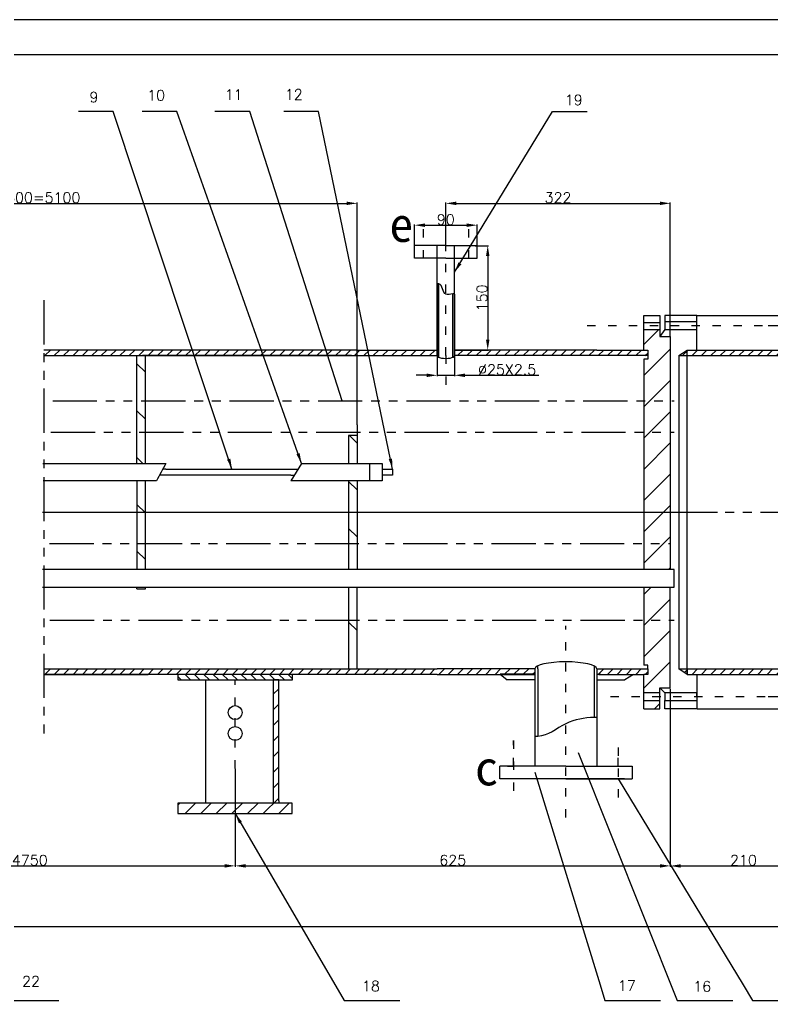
# Model space of a CAD drawing. Header units: millimetres. Extents: x 109 to 4315, y -1665 to 1305.
# Drawn here: x 1783 to 2864, y -104 to 1305 of the extents above; entities that cross this region are included whole.
import ezdxf

# ---------------------------------------------------------------- set-up
doc = ezdxf.new("R2010")
doc.units = ezdxf.units.MM
doc.linetypes.add('ACAD_ISO03W100', pattern=[30, 12, -18])
doc.linetypes.add('PHANTOMX2', pattern=[127, 63.5, -12.7, 12.7, -12.7, 12.7, -12.7])
doc.styles.get("Standard").update_dxf_attribs({"font": 'txt', "bigfont": 'gbcbig.shx'})
doc.dimstyles.new('ISO-25', dxfattribs={"dimtxt": 15, "dimasz": 15, "dimexe": 1.25, "dimexo": 0.625, "dimtad": 1, "dimtoh": 1, "dimtxsty": 'Standard', "dimcen": 10, "dimadec": 0, "dimazin": 0, "dimtfac": 1, "dimtmove": 0, "dimatfit": 3, "dimfxl": 0, "dimarcsym": 0})

# ---------------------------------------------------------------- blocks, each defined once
blk = doc.blocks.new('*D3')
at = {"color": 0, "lineweight": -2, "transparency": 16777216}
for p, q in [((1327.2, 1041.5), (1327.2, 1042.2)), ((1342.2, 1040.9), (2252.2, 1040.9)), ((2267.2, 722.7), (2267.2, 1042.2))]:
    blk.add_line(p, q, dxfattribs=at)
at = {"color": 0, "lineweight": 30, "transparency": 16777216}
for points in [[(1342.2, 1043.4), (1342.2, 1038.4), (1327.2, 1040.9)], [(2252.2, 1043.4), (2252.2, 1038.4), (2267.2, 1040.9)]]:
    blk.add_solid(points, dxfattribs=at)
at = {"layer": 'Defpoints', "color": 0, "lineweight": 30, "transparency": 16777216}
for p in [(1327.2, 1040.9), (2267.2, 1040.9), (2267.2, 722.1)]:
    blk.add_point(p, dxfattribs=at)
at = {"color": 0, "lineweight": 25, "transparency": 16777216, "insert": (1797.2, 1049), "char_height": 15, "attachment_point": 5}
blk.add_mtext('17X300=5100', dxfattribs=at)
blk = doc.blocks.new('*D4')
at = {"color": 0, "lineweight": -2, "transparency": 16777216}
for p, q in [((2436.8, 980.1), (2456.1, 980.1)), ((2454.9, 965.1), (2454.9, 845.1)), ((2407.8, 830.1), (2456.1, 830.1))]:
    blk.add_line(p, q, dxfattribs=at)
at = {"color": 0, "lineweight": 25, "transparency": 16777216}
for points in [[(2452.4, 965.1), (2457.4, 965.1), (2454.9, 980.1)], [(2452.4, 845.1), (2457.4, 845.1), (2454.9, 830.1)]]:
    blk.add_solid(points, dxfattribs=at)
at = {"layer": 'Defpoints', "color": 0, "lineweight": 25, "transparency": 16777216}
for p in [(2436.2, 980.1), (2407.2, 830.1), (2454.9, 830.1)]:
    blk.add_point(p, dxfattribs=at)
at = {"color": 0, "lineweight": 25, "transparency": 16777216, "insert": (2446.7, 905.1), "char_height": 15, "attachment_point": 5, "rotation": 90}
blk.add_mtext('150', dxfattribs=at)
blk = doc.blocks.new('*D7')
at = {"color": 0, "lineweight": -2, "transparency": 16777216}
for p, q in [((2857.9, 865.3), (3177.3, 865.3)), ((3176, 850.3), (3176, 347.1)), ((2857.9, 332.1), (3177.3, 332.1))]:
    blk.add_line(p, q, dxfattribs=at)
at = {"color": 0, "lineweight": 25, "transparency": 16777216}
for points in [[(3173.5, 850.3), (3178.5, 850.3), (3176, 865.3)], [(3173.5, 347.1), (3178.5, 347.1), (3176, 332.1)]]:
    blk.add_solid(points, dxfattribs=at)
at = {"layer": 'Defpoints', "color": 0, "lineweight": 25, "transparency": 16777216}
for p in [(2857.2, 865.3), (2857.2, 332.1), (3176, 332.1)]:
    blk.add_point(p, dxfattribs=at)
at = {"color": 0, "lineweight": 25, "transparency": 16777216, "insert": (3167.9, 598.7), "char_height": 15, "attachment_point": 5, "rotation": 90}
blk.add_mtext('%%C530', dxfattribs=at)
blk = doc.blocks.new('*D8')
at = {"color": 0, "lineweight": -2, "transparency": 16777216}
for p, q in [((2755.8, 879.6), (3212.6, 879.6)), ((3211.3, 864.6), (3211.3, 329.6)), ((2755.8, 314.6), (3212.6, 314.6))]:
    blk.add_line(p, q, dxfattribs=at)
at = {"color": 0, "lineweight": 25, "transparency": 16777216}
for points in [[(3208.8, 864.6), (3213.8, 864.6), (3211.3, 879.6)], [(3208.8, 329.6), (3213.8, 329.6), (3211.3, 314.6)]]:
    blk.add_solid(points, dxfattribs=at)
at = {"layer": 'Defpoints', "color": 0, "lineweight": 25, "transparency": 16777216}
for p in [(2755.2, 879.6), (2755.2, 314.6), (3211.3, 314.6)]:
    blk.add_point(p, dxfattribs=at)
at = {"color": 0, "lineweight": 25, "transparency": 16777216, "insert": (3203.2, 597.1), "char_height": 15, "attachment_point": 5, "rotation": 90}
blk.add_mtext('%%C565', dxfattribs=at)
blk = doc.blocks.new('*D23')
at = {"color": 0, "lineweight": -2, "transparency": 16777216}
for p, q in [((2382.2, 924.4), (2382.2, 792.5)), ((2407.2, 910.2), (2407.2, 792.5)), ((2367.2, 793.8), (2352.2, 793.8)), ((2382.2, 793.8), (2407.2, 793.8)), ((2422.2, 793.8), (2528.4, 793.8))]:
    blk.add_line(p, q, dxfattribs=at)
at = {"color": 0, "lineweight": 25, "transparency": 16777216}
for points in [[(2367.2, 796.3), (2367.2, 791.3), (2382.2, 793.8)], [(2422.2, 796.3), (2422.2, 791.3), (2407.2, 793.8)]]:
    blk.add_solid(points, dxfattribs=at)
at = {"layer": 'Defpoints', "color": 0, "lineweight": 25, "transparency": 16777216}
for p in [(2382.2, 925), (2407.2, 910.8), (2407.2, 793.8)]:
    blk.add_point(p, dxfattribs=at)
at = {"color": 0, "lineweight": 25, "transparency": 16777216, "insert": (2482.8, 801.9), "char_height": 15, "attachment_point": 5}
blk.add_mtext('%%C25X2.5', dxfattribs=at)
blk = doc.blocks.new('*D25')
at = {"color": 0, "lineweight": -2, "transparency": 16777216}
for p, q in [((2394.7, 980.7), (2394.7, 1042.2)), ((2409.7, 1040.9), (2702.2, 1040.9)), ((2717.2, 850.2), (2717.2, 1042.2))]:
    blk.add_line(p, q, dxfattribs=at)
at = {"color": 0, "lineweight": 25, "transparency": 16777216}
for points in [[(2409.7, 1043.4), (2409.7, 1038.4), (2394.7, 1040.9)], [(2702.2, 1043.4), (2702.2, 1038.4), (2717.2, 1040.9)]]:
    blk.add_solid(points, dxfattribs=at)
at = {"layer": 'Defpoints', "color": 0, "lineweight": 25, "transparency": 16777216}
for p in [(2717.2, 1040.9), (2394.7, 980.1), (2717.2, 849.6)]:
    blk.add_point(p, dxfattribs=at)
at = {"color": 0, "lineweight": 25, "transparency": 16777216, "insert": (2555.9, 1049), "char_height": 15, "attachment_point": 5}
blk.add_mtext('322', dxfattribs=at)
blk = doc.blocks.new('*D36')
at = {"color": 0, "lineweight": -2, "transparency": 16777216}
for p, q in [((2349.7, 980.7), (2349.7, 1010.7)), ((2364.7, 1009.5), (2424.7, 1009.5)), ((2439.7, 980.7), (2439.7, 1010.7))]:
    blk.add_line(p, q, dxfattribs=at)
at = {"color": 0, "lineweight": 25, "transparency": 16777216}
for points in [[(2364.7, 1012), (2364.7, 1007), (2349.7, 1009.5)], [(2424.7, 1012), (2424.7, 1007), (2439.7, 1009.5)]]:
    blk.add_solid(points, dxfattribs=at)
at = {"layer": 'Defpoints', "color": 0, "lineweight": 25, "transparency": 16777216}
for p in [(2439.7, 1009.5), (2349.7, 980.1), (2439.7, 980.1)]:
    blk.add_point(p, dxfattribs=at)
at = {"color": 0, "lineweight": 25, "transparency": 16777216, "insert": (2394.7, 1017.6), "char_height": 15, "attachment_point": 5}
blk.add_mtext('90', dxfattribs=at)
blk = doc.blocks.new('*D47')
at = {"color": 0, "lineweight": -2, "transparency": 16777216}
for p, q in [((2927.2, 371.5), (2927.2, 87.6)), ((2717.2, 343.4), (2717.2, 87.6)), ((2732.2, 88.8), (2912.2, 88.8))]:
    blk.add_line(p, q, dxfattribs=at)
at = {"color": 0, "lineweight": 25, "transparency": 16777216}
for points in [[(2732.2, 91.3), (2732.2, 86.3), (2717.2, 88.8)], [(2912.2, 91.3), (2912.2, 86.3), (2927.2, 88.8)]]:
    blk.add_solid(points, dxfattribs=at)
at = {"layer": 'Defpoints', "color": 0, "lineweight": 25, "transparency": 16777216}
for p in [(2927.2, 372.1), (2717.2, 344), (2927.2, 88.8)]:
    blk.add_point(p, dxfattribs=at)
at = {"color": 0, "lineweight": 25, "transparency": 16777216, "insert": (2822.2, 97), "char_height": 15, "attachment_point": 5}
blk.add_mtext('210', dxfattribs=at)
blk = doc.blocks.new('*D52')
at = {"color": 0, "lineweight": -2, "transparency": 16777216}
for p, q in [((1502.2, 229), (1502.2, 87.6)), ((2092.2, 228.4), (2092.2, 87.6)), ((1517.2, 88.9), (2077.2, 88.9))]:
    blk.add_line(p, q, dxfattribs=at)
at = {"color": 0, "lineweight": 25, "transparency": 16777216}
for points in [[(1517.2, 91.4), (1517.2, 86.4), (1502.2, 88.9)], [(2077.2, 91.4), (2077.2, 86.4), (2092.2, 88.9)]]:
    blk.add_solid(points, dxfattribs=at)
at = {"layer": 'Defpoints', "color": 0, "lineweight": 25, "transparency": 16777216}
for p in [(1502.2, 229.6), (2092.2, 229), (2092.2, 88.9)]:
    blk.add_point(p, dxfattribs=at)
at = {"color": 0, "lineweight": 25, "transparency": 16777216, "insert": (1797.2, 97), "char_height": 15, "attachment_point": 5}
blk.add_mtext('4750', dxfattribs=at)
blk = doc.blocks.new('*D53')
at = {"color": 0, "lineweight": -2, "transparency": 16777216}
for p, q in [((2717.2, 342.7), (2717.2, 87.6)), ((2092.2, 227.8), (2092.2, 87.6)), ((2107.2, 88.9), (2702.2, 88.9))]:
    blk.add_line(p, q, dxfattribs=at)
at = {"color": 0, "lineweight": 25, "transparency": 16777216}
for points in [[(2107.2, 91.4), (2107.2, 86.4), (2092.2, 88.9)], [(2702.2, 91.4), (2702.2, 86.4), (2717.2, 88.9)]]:
    blk.add_solid(points, dxfattribs=at)
at = {"layer": 'Defpoints', "color": 0, "lineweight": 25, "transparency": 16777216}
for p in [(2717.2, 343.4), (2092.2, 228.4), (2717.2, 88.9)]:
    blk.add_point(p, dxfattribs=at)
at = {"color": 0, "lineweight": 25, "transparency": 16777216, "insert": (2404.7, 97), "char_height": 15, "attachment_point": 5}
blk.add_mtext('625', dxfattribs=at)
blk = doc.blocks.new('*D54')
at = {"color": 0, "lineweight": -2, "transparency": 16777216}
for p, q in [((282.2, 596.5), (282.2, 0.3)), ((3072.2, 596.5), (3072.2, 0.3)), ((297.2, 1.6), (3057.2, 1.6))]:
    blk.add_line(p, q, dxfattribs=at)
at = {"color": 0, "lineweight": 25, "transparency": 16777216}
for points in [[(297.2, 4.1), (297.2, -0.9), (282.2, 1.6)], [(3057.2, 4.1), (3057.2, -0.9), (3072.2, 1.6)]]:
    blk.add_solid(points, dxfattribs=at)
at = {"layer": 'Defpoints', "color": 0, "lineweight": 25, "transparency": 16777216}
for p in [(282.2, 597.1), (3072.2, 597.1), (3072.2, 1.6)]:
    blk.add_point(p, dxfattribs=at)
at = {"color": 0, "lineweight": 25, "transparency": 16777216, "insert": (1677.2, 9.7), "char_height": 15, "attachment_point": 5}
blk.add_mtext('6950', dxfattribs=at)

msp = doc.modelspace()

# ---------------------------------------------------------------- hatches: boundary and pattern name
at = {"lineweight": 25}
h = msp.add_hatch(dxfattribs=at)
h.set_pattern_fill('ANSI31', color=256, scale=10, style=0)
h.paths.add_polyline_path([(915.18, 879.612), (892.18, 879.612), (892.18, 867.612), (915.18, 867.612)])
h.paths.add_polyline_path([(909.68, 830.112), (915.18, 830.112), (915.18, 856.612), (892.18, 856.612), (892.18, 849.612), (877.18, 849.612), (877.18, 826.112), (877.18, 822.112), (877.18, 790.786, 0.17740084), (915.18, 804.706), (915.18, 817.112), (909.68, 817.112), (909.68, 822.112)])
h.paths.add_polyline_path([(915.18, 804.706, -0.17740084), (877.18, 790.786), (877.18, 757.112), (915.18, 757.112)])
h.paths.add_polyline_path([(915.18, 757.112), (877.18, 757.112), (877.18, 712.112), (915.18, 712.112)])
h.paths.add_polyline_path([(915.18, 712.112), (877.18, 712.112), (877.18, 609.612), (877.18, 605.112), (887.18, 605.112), (887.18, 597.112), (915.18, 597.112), (915.18, 650.112), (900.18, 650.112), (900.18, 659.112), (915.18, 659.112), (915.18, 667.112)])
h.paths.add_polyline_path([(915.18, 597.112), (887.18, 597.112), (887.18, 589.112), (877.18, 589.112), (877.18, 584.612), (877.18, 552.112), (915.18, 552.112)])
h.paths.add_polyline_path([(915.18, 552.112), (877.18, 552.112), (877.18, 536.677, -0.26810854), (904.371, 514.612), (915.18, 514.612)])
h.paths.add_polyline_path([(877.18, 536.677), (877.18, 514.612), (904.371, 514.612, 0.26810854)], flags=17)
h.paths.add_polyline_path([(904.371, 489.612), (877.18, 489.612), (877.18, 467.547, 0.26810854)], flags=17)
h.paths.add_polyline_path([(915.18, 487.112), (915.18, 489.612), (904.371, 489.612, -0.26810854), (877.18, 467.547), (877.18, 442.112), (915.18, 442.112)])
h.paths.add_polyline_path([(915.18, 442.112), (877.18, 442.112), (877.18, 372.112), (877.18, 364.112), (877.18, 344.612), (892.18, 344.612), (892.18, 337.612), (915.18, 337.612), (915.18, 364.112), (909.68, 364.112), (909.68, 372.112), (909.68, 377.112), (915.18, 377.112)])
h.paths.add_polyline_path([(915.18, 328.362), (892.18, 328.362), (892.18, 314.612), (915.18, 314.612)])
h.paths.add_polyline_path([(2702.18, 879.612), (2679.18, 879.612), (2679.18, 869.69), (2702.18, 869.69)])
h.paths.add_polyline_path([(2717.18, 849.612), (2702.18, 849.612), (2702.18, 859.768), (2679.18, 859.768), (2679.18, 830.112), (2684.68, 830.112), (2684.68, 822.112), (2684.68, 817.112), (2679.18, 817.112), (2679.18, 757.112), (2717.18, 757.112)])
h.paths.add_polyline_path([(2717.18, 757.112), (2679.18, 757.112), (2679.18, 712.112), (2717.18, 712.112)])
h.paths.add_polyline_path([(2717.18, 712.112), (2679.18, 712.112), (2679.18, 597.112), (2717.18, 597.112)])
h.paths.add_polyline_path([(2717.18, 597.112), (2679.18, 597.112), (2679.18, 552.112), (2717.18, 552.112)])
h.paths.add_polyline_path([(2717.18, 552.112), (2679.18, 552.112), (2679.18, 514.612), (2717.18, 514.612)])
h.paths.add_polyline_path([(2717.18, 489.612), (2679.18, 489.612), (2679.18, 442.112), (2717.18, 442.112)])
h.paths.add_polyline_path([(2717.18, 442.112), (2679.18, 442.112), (2679.18, 377.112), (2684.68, 377.112), (2684.68, 372.112), (2684.68, 364.112), (2679.18, 364.112), (2679.18, 337.612), (2702.18, 337.612), (2702.18, 344.612), (2717.18, 344.612)])
h.paths.add_polyline_path([(2702.18, 326.612), (2679.18, 326.612), (2679.18, 314.612), (2702.18, 314.612)])
h = msp.add_hatch(dxfattribs=at)
h.set_pattern_fill('ANSI31', color=256, scale=3, style=0)
h.paths.add_polyline_path([(585.68, 830.112), (495.68, 830.112), (402.18, 830.112), (402.18, 822.112), (585.68, 822.112)])
edge = h.paths.add_edge_path()
edge.add_ellipse((402.18, 597.112), major_axis=(0, 225), ratio=0.49777778, start_angle=0, end_angle=180, ccw=False)
edge.add_line((402.18, 822.112), (402.18, 830.112))
edge.add_ellipse((402.18, 597.112), major_axis=(0, 233), ratio=0.51502146, start_angle=0, end_angle=180)
edge.add_line((402.18, 364.112), (402.18, 372.112))
h.paths.add_polyline_path([(585.68, 372.112), (402.18, 372.112), (402.18, 364.112), (585.68, 364.112)])
h.paths.add_polyline_path([(821.68, 830.112), (718.68, 830.112), (718.68, 822.112), (825.177, 822.112, -0.0371571)])
h.paths.add_polyline_path([(853.18, 830.112), (839.18, 830.112), (821.68, 830.112, 0.0371571), (825.177, 822.112), (853.18, 822.112)])
h.paths.add_polyline_path([(853.18, 830.112), (853.18, 822.112), (865.18, 822.112)])
h.paths.add_polyline_path([(853.18, 372.112), (718.68, 372.112), (718.68, 364.112), (808.68, 364.112), (853.18, 364.112)])
h.paths.add_polyline_path([(865.18, 372.112), (853.18, 372.112), (853.18, 364.112)])
h.paths.add_polyline_path([(1187.18, 372.112), (915.18, 372.112), (909.68, 372.112), (909.68, 364.112), (915.18, 364.112), (1187.18, 364.112)])
h.paths.add_polyline_path([(1777.18, 372.112), (1327.18, 372.112), (1212.18, 372.112), (1212.18, 364.112), (1328.764, 364.112), (1777.18, 364.112)])
h.paths.add_polyline_path([(2394.68, 372.112), (2382.18, 372.112), (2267.18, 372.112), (1817.18, 372.112), (1817.18, 364.112), (1967.18, 364.112), (2265.595, 364.112), (2382.18, 364.112), (2394.68, 364.112)])
h.paths.add_polyline_path([(2522.68, 372.112), (2407.18, 372.112), (2394.68, 372.112), (2394.68, 364.112), (2472.68, 364.112), (2472.68, 364.123), (2522.68, 364.123)])
h.paths.add_polyline_path([(2684.68, 372.112), (2679.18, 372.112), (2611.68, 372.112), (2611.68, 364.112), (2617.18, 364.112), (2664.43, 364.112), (2679.18, 364.112), (2684.68, 364.112)])
h.paths.add_polyline_path([(2952.18, 372.112), (2927.18, 372.112), (2741.18, 372.112), (2741.18, 364.112), (2755.18, 364.112), (2927.18, 364.112), (2952.18, 364.112)])
h.paths.add_polyline_path([(2741.18, 372.112), (2729.18, 372.112), (2741.18, 364.112)])
edge = h.paths.add_edge_path()
edge.add_ellipse((2952.18, 597.112), major_axis=(0, 233), ratio=0.51502146, start_angle=180, end_angle=270)
edge.add_line((3072.18, 597.112), (3064.18, 597.112))
edge.add_ellipse((2952.18, 597.112), major_axis=(0, 225), ratio=0.49777778, start_angle=180, end_angle=270, ccw=False)
edge.add_line((2952.18, 372.112), (2952.18, 364.112))
edge = h.paths.add_edge_path()
edge.add_ellipse((2952.18, 597.112), major_axis=(0, 233), ratio=0.51502146, start_angle=270, end_angle=360)
edge.add_line((2952.18, 830.112), (2952.18, 822.112))
edge.add_ellipse((2952.18, 597.112), major_axis=(0, 225), ratio=0.49777778, start_angle=270, end_angle=360, ccw=False)
edge.add_line((3064.18, 597.112), (3072.18, 597.112))
h.paths.add_polyline_path([(2952.18, 830.112), (2927.18, 830.112), (2741.18, 830.112), (2741.18, 822.112), (2927.18, 822.112), (2952.18, 822.112)])
h.paths.add_polyline_path([(2741.18, 830.112), (2729.18, 822.112), (2741.18, 822.112)])
h.paths.add_polyline_path([(2684.68, 830.112), (2679.18, 830.112), (2611.68, 830.112), (2407.18, 830.112), (2407.18, 822.112), (2611.68, 822.112), (2684.68, 822.112)])
h = msp.add_hatch(dxfattribs=at)
h.set_pattern_fill('ANSI31', color=256, scale=15, angle=90, style=0)
h.paths.add_polyline_path([(1339.18, 597.112), (1327.18, 597.112), (1327.18, 552.112), (1339.18, 552.112)])
h.paths.add_polyline_path([(1339.18, 642.112), (1327.18, 642.112), (1327.18, 612.112), (1327.18, 597.112), (1339.18, 597.112)])
h.paths.add_polyline_path([(1339.18, 552.112), (1327.18, 552.112), (1327.18, 514.612), (1339.18, 514.612)])
h.paths.add_polyline_path([(1339.18, 489.612), (1327.18, 489.612), (1327.18, 442.112), (1339.18, 442.112)])
h.paths.add_polyline_path([(1339.18, 442.112), (1327.18, 442.112), (1327.18, 372.112), (1339.18, 372.112)])
h.paths.add_polyline_path([(1639.18, 822.112), (1627.18, 822.112), (1627.18, 757.112), (1639.18, 757.112)])
h.paths.add_polyline_path([(1639.18, 757.112), (1627.18, 757.112), (1627.18, 712.112), (1639.18, 712.112)])
h.paths.add_polyline_path([(1639.18, 712.112), (1627.18, 712.112), (1627.18, 667.112), (1639.18, 667.112)])
h.paths.add_polyline_path([(1639.18, 642.112), (1627.18, 642.112), (1627.18, 597.112), (1639.18, 597.112)])
h.paths.add_polyline_path([(1639.18, 597.112), (1627.18, 597.112), (1627.18, 552.112), (1639.18, 552.112)])
h.paths.add_polyline_path([(1639.18, 552.112), (1627.18, 552.112), (1627.18, 514.612), (1639.18, 514.612)])
h.paths.add_polyline_path([(1639.18, 489.612), (1627.18, 489.612), (1627.18, 487.112), (1639.18, 487.112)])
h.paths.add_polyline_path([(1963.18, 822.112), (1959.18, 822.112), (1951.18, 822.112), (1951.18, 757.112), (1963.18, 757.112)])
h.paths.add_polyline_path([(1963.18, 757.112), (1951.18, 757.112), (1951.18, 712.112), (1963.18, 712.112)])
h.paths.add_polyline_path([(1963.18, 712.112), (1951.18, 712.112), (1951.18, 667.112), (1963.18, 667.112)])
h.paths.add_polyline_path([(1963.18, 642.112), (1951.18, 642.112), (1951.18, 597.112), (1963.18, 597.112)])
h.paths.add_polyline_path([(1963.18, 597.112), (1951.18, 597.112), (1951.18, 552.112), (1963.18, 552.112)])
h.paths.add_polyline_path([(1963.18, 552.112), (1951.18, 552.112), (1951.18, 514.612), (1963.18, 514.612)])
h.paths.add_polyline_path([(1963.18, 489.612), (1951.18, 489.612), (1951.18, 487.112), (1963.18, 487.112)])
h.paths.add_polyline_path([(2267.18, 642.112), (2255.18, 642.112), (2255.18, 597.112), (2267.18, 597.112)])
h.paths.add_polyline_path([(2267.18, 597.112), (2255.18, 597.112), (2255.18, 552.112), (2267.18, 552.112)])
h.paths.add_polyline_path([(2267.18, 552.112), (2255.18, 552.112), (2255.18, 514.612), (2267.18, 514.612)])
h.paths.add_polyline_path([(2267.18, 707.112), (2255.18, 707.112), (2255.18, 667.112), (2267.18, 667.112)])
h.paths.add_polyline_path([(2267.18, 489.612), (2255.18, 489.612), (2255.18, 442.112), (2267.18, 442.112)])
h.paths.add_polyline_path([(2267.18, 442.112), (2255.18, 442.112), (2255.18, 372.112), (2267.18, 372.112)])
h = msp.add_hatch(dxfattribs=at)
h.set_pattern_fill('ANSI31', color=256, scale=3, style=0)
h.paths.add_polyline_path([(2382.18, 830.112), (2267.18, 830.112), (1817.18, 830.112), (1817.18, 822.112), (2267.18, 822.112), (2382.18, 822.112)])
h = msp.add_hatch(dxfattribs=at)
h.set_pattern_fill('ANSI31', color=256, scale=3, angle=90, style=0)
h.paths.add_polyline_path([(1584.68, 364.112), (1419.68, 364.112), (1419.68, 356.112), (1584.68, 356.112)])
h.paths.add_polyline_path([(2174.68, 364.112), (2009.68, 364.112), (2009.68, 356.112), (2049.68, 356.112), (2174.68, 356.112)])
h = msp.add_hatch(dxfattribs=at)
h.set_pattern_fill('ANSI31', color=256, scale=5, style=0)
h.set_pattern_definition([(45, (82.5, 0), (-11.22532, 11.22532), [])])
h.paths.add_polyline_path([(2154.68, 356.112), (2146.68, 356.112), (2146.68, 182.112), (2146.68, 179.112), (2154.68, 179.112), (2154.68, 182.112)])
h.paths.add_polyline_path([(2009.68, 179.112), (2009.68, 164.112), (2174.18, 164.112), (2174.18, 179.112)])

# ---------------------------------------------------------------- linework, layer by layer
for p, q in [((108.629, 1304.933), (4313.629, 1304.933)), ((1917.176, 1172.792), (1867.176, 1172.792)), ((2008.606, 1172.792), (1958.606, 1172.792)), ((2113.14, 1172.792), (2063.14, 1172.792)), ((2245.676, 757.112), (2113.14, 1172.792)), ((2384.68, 819.712), (2384.68, 925.04)), ((2404.68, 819.712), (2404.68, 910.824)), ((2267.18, 722.737), (2267.18, 707.112)), ((1815.403, 597.112), (1867.975, 597.112)), ((1817.18, 597.112), (2784.758, 597.112)), ((2526.68, 372.164), (2526.68, 376.255)), ((2526.68, 372.164), (2526.68, 274.85)), ((2607.68, 376.255), (2607.68, 302.112)), ((2585.033, 251.585), (2726.878, -104.403)), ((2522.589, 223.599), (2616.209, -82.158)), ((2642.18, 214.112), (2821.663, -82.158)), ((2616.209, -82.158), (2623.02, -104.403)), ((2821.663, -82.158), (2835.139, -104.403)), ((1759.03, -104.403), (1839.03, -104.403)), ((2623.02, -104.403), (2703.02, -104.403)), ((2726.878, -104.403), (2806.878, -104.403)), ((2835.139, -104.403), (2915.139, -104.403))]:
    msp.add_line(p, q, dxfattribs=at)
at = {"lineweight": 30}
for p, q in [((233.629, 1254.933), (4263.629, 1254.933)), ((2394.68, 980.112), (2349.68, 980.112)), ((2349.68, 962.112), (2349.68, 980.112)), ((2394.68, 980.112), (2353.18, 980.112)), ((2382.18, 822.112), (2382.18, 980.112)), ((2394.68, 980.112), (2436.18, 980.112)), ((2394.68, 980.112), (2439.68, 980.112)), ((2407.18, 822.112), (2407.18, 980.112)), ((2439.68, 962.112), (2439.68, 980.112)), ((2394.68, 962.112), (2349.68, 962.112)), ((2394.68, 962.112), (2439.68, 962.112)), ((2679.18, 830.112), (2679.18, 879.612)), ((2679.18, 879.612), (2702.18, 879.612)), ((2702.18, 879.612), (2702.18, 849.612)), ((2755.18, 879.612), (2709.18, 879.612)), ((2709.18, 879.612), (2709.18, 859.768)), ((2755.18, 830.112), (2755.18, 879.612)), ((2679.18, 869.69), (2702.18, 869.69)), ((2679.18, 859.768), (2702.18, 859.768)), ((2709.18, 859.768), (2702.18, 849.612)), ((2755.18, 870.768), (2709.18, 870.768)), ((2709.18, 870.768), (2709.18, 859.768)), ((2709.18, 859.768), (2755.18, 859.768)), ((2755.18, 865.268), (2755.18, 870.768)), ((2702.18, 849.612), (2717.18, 849.612)), ((2717.18, 849.612), (2717.18, 514.612)), ((2267.18, 830.112), (1817.18, 830.112)), ((1817.18, 822.112), (2267.18, 822.112)), ((1951.18, 667.112), (1951.18, 822.112)), ((2259.18, 822.112), (1959.18, 822.112)), ((1963.18, 667.112), (1963.18, 822.112)), ((2267.18, 830.112), (2382.18, 830.112)), ((2267.18, 822.112), (2382.18, 822.112)), ((2611.68, 830.112), (2407.18, 830.112)), ((2611.68, 822.112), (2407.18, 822.112)), ((2611.68, 830.112), (2679.18, 830.112)), ((2684.68, 822.112), (2611.68, 822.112)), ((2679.18, 830.112), (2684.68, 830.112)), ((2684.68, 830.112), (2684.68, 822.112)), ((2684.68, 822.112), (2684.68, 817.112)), ((2729.18, 822.112), (2741.18, 830.112)), ((2729.18, 822.112), (2729.18, 372.112)), ((2729.18, 822.112), (2927.18, 822.112)), ((2741.18, 364.112), (2741.18, 830.112)), ((2741.18, 830.112), (2927.18, 830.112)), ((2741.18, 830.112), (2755.18, 830.112)), ((2684.68, 817.112), (2679.18, 817.112)), ((2679.18, 817.112), (2679.18, 521.221)), ((2267.18, 707.112), (2255.18, 707.112)), ((2255.18, 707.112), (2255.18, 667.112)), ((2267.18, 707.112), (2267.18, 667.112)), ((1815.935, 667.112), (1992.63, 667.112)), ((2187.461, 667.112), (2172.278, 642.112)), ((2187.461, 667.112), (2267.18, 667.112)), ((2267.18, 667.112), (2303.18, 667.112)), ((2285.18, 667.112), (2285.18, 642.112)), ((2303.18, 667.112), (2303.18, 642.112)), ((2172.218, 650.112), (1983.427, 650.112)), ((1992.63, 659.112), (1988.299, 659.112)), ((1992.63, 659.112), (2182.603, 659.112)), ((2172.218, 650.112), (2177.136, 650.112)), ((2303.18, 659.112), (2318.18, 659.112)), ((2318.18, 650.112), (2303.18, 650.112)), ((2318.18, 659.112), (2318.18, 650.112)), ((1979.096, 642.112), (1816.466, 642.112)), ((1951.18, 642.112), (1951.18, 514.612)), ((1963.18, 514.612), (1963.18, 642.112)), ((2303.18, 642.112), (2172.278, 642.112)), ((2255.18, 642.112), (2255.18, 514.612)), ((2267.18, 642.112), (2267.18, 514.612)), ((2722.68, 514.612), (1815.403, 514.612)), ((2679.18, 521.221), (2679.18, 514.612)), ((2722.68, 489.612), (2722.68, 514.612)), ((1815.403, 489.612), (2717.18, 489.612)), ((1951.18, 487.112), (1951.18, 489.612)), ((1951.18, 487.112), (1963.18, 487.112)), ((1963.18, 487.112), (1963.18, 489.612)), ((2255.18, 489.612), (2255.18, 372.112)), ((2267.18, 372.112), (2267.18, 489.612)), ((2679.18, 489.612), (2679.18, 377.112)), ((2717.18, 344.612), (2717.18, 489.612)), ((2717.18, 489.612), (2722.68, 489.612)), ((1817.18, 372.112), (2267.18, 372.112)), ((2267.18, 372.112), (2382.18, 372.112)), ((2407.18, 372.112), (2382.18, 372.112)), ((2522.68, 372.112), (2407.18, 372.112)), ((2522.68, 372.112), (2522.68, 364.123)), ((2611.68, 372.112), (2611.68, 232.112)), ((2611.68, 372.112), (2679.18, 372.112)), ((2684.68, 377.112), (2679.18, 377.112)), ((2679.18, 372.112), (2684.68, 372.112)), ((2684.68, 372.112), (2684.68, 377.112)), ((2684.68, 372.112), (2684.68, 364.112)), ((2729.18, 372.112), (2927.18, 372.112)), ((2729.18, 372.112), (2741.18, 372.112)), ((2741.18, 364.112), (2729.18, 372.112)), ((2741.18, 372.112), (2741.18, 364.112)), ((2265.595, 364.112), (1817.18, 364.112)), ((1817.18, 364.112), (1967.18, 364.112)), ((2009.68, 364.112), (2009.68, 356.112)), ((2009.68, 356.112), (2174.68, 356.112)), ((2009.68, 356.112), (2049.68, 356.112)), ((2049.68, 356.112), (2049.68, 182.112)), ((2154.68, 356.112), (2146.68, 356.112)), ((2146.68, 356.112), (2146.68, 182.112)), ((2154.68, 182.112), (2154.68, 356.112)), ((2174.68, 356.112), (2174.68, 364.112)), ((2382.18, 364.112), (2265.595, 364.112)), ((2382.18, 364.112), (2522.68, 364.112)), ((2522.68, 364.123), (2472.68, 364.123)), ((2472.68, 364.123), (2482.68, 356.112)), ((2522.68, 356.112), (2482.68, 356.112)), ((2522.68, 364.123), (2522.68, 232.112)), ((2522.68, 364.112), (2522.68, 356.112)), ((2617.18, 364.112), (2611.68, 364.112)), ((2611.68, 364.112), (2611.68, 356.112)), ((2611.68, 356.112), (2651.68, 356.112)), ((2614.43, 364.112), (2664.43, 364.112)), ((2617.18, 364.112), (2679.18, 364.112)), ((2664.43, 364.112), (2651.68, 356.112)), ((2684.68, 364.112), (2679.18, 364.112)), ((2679.18, 314.612), (2679.18, 364.112)), ((2741.18, 364.112), (2927.18, 364.112)), ((2741.18, 364.112), (2755.18, 364.112)), ((2755.18, 364.112), (2755.18, 314.612)), ((2702.18, 314.612), (2702.18, 344.612)), ((2702.18, 344.612), (2717.18, 344.612)), ((2709.18, 337.612), (2702.18, 344.612)), ((2702.18, 337.612), (2679.18, 337.612)), ((2679.18, 326.612), (2702.18, 326.612)), ((2755.18, 337.612), (2709.18, 337.612)), ((2709.18, 337.612), (2709.18, 326.612)), ((2709.18, 326.612), (2755.18, 326.612)), ((2709.18, 314.612), (2709.18, 326.612)), ((2755.18, 332.112), (2755.18, 337.612)), ((2755.18, 326.612), (2755.18, 314.612)), ((2679.18, 314.612), (2702.18, 314.612)), ((2755.18, 314.612), (2709.18, 314.612)), ((2567.18, 232.112), (2472.18, 232.112)), ((2472.18, 214.112), (2472.18, 232.112)), ((2567.18, 232.112), (2662.18, 232.112)), ((2662.18, 232.112), (2662.18, 214.112)), ((2567.18, 214.112), (2472.18, 214.112)), ((2567.18, 214.112), (2483.18, 214.112)), ((2567.18, 214.112), (2651.18, 214.112)), ((2651.18, 214.112), (2567.18, 214.112)), ((2567.18, 214.112), (2662.18, 214.112)), ((2174.18, 179.112), (2009.68, 179.112)), ((2009.68, 179.112), (2009.68, 164.112)), ((2049.68, 182.112), (2049.68, 179.112)), ((2146.68, 182.112), (2146.68, 179.112)), ((2154.68, 182.112), (2154.68, 179.112)), ((2174.18, 164.112), (2174.18, 179.112)), ((2009.68, 164.112), (2174.18, 164.112))]:
    msp.add_line(p, q, dxfattribs=at)
at = {"linetype": 'ACAD_ISO03W100', "lineweight": 25}
for p, q in [((2394.68, 822.112), (2394.68, 1022.468)), ((2362.18, 1003.601), (2362.18, 944.311)), ((2427.18, 1003.601), (2427.18, 944.311)), ((2394.68, 980.112), (2362.18, 980.112)), ((2394.68, 980.112), (2427.18, 980.112)), ((2597.725, 865.268), (2857.246, 865.268)), ((2394.68, 822.112), (2394.68, 768.418)), ((2567.18, 158.421), (2567.18, 433.687)), ((2092.18, 229.015), (2092.18, 356.112)), ((2631.32, 332.112), (2855.367, 332.112)), ((2492.18, 232.112), (2492.18, 268.921)), ((2492.18, 268.921), (2492.18, 186.221)), ((2642.18, 232.112), (2642.18, 258.997)), ((2642.18, 258.997), (2642.18, 182.913)), ((2483.18, 232.112), (2492.18, 232.112))]:
    msp.add_line(p, q, dxfattribs=at)
at = {"linetype": 'PHANTOMX2', "lineweight": 25}
for p, q in [((1817.18, 901.633), (1817.18, 274.437)), ((1817.18, 901.633), (1817.18, 274.437)), ((1830.178, 757.112), (2722.68, 757.112)), ((1827.485, 712.112), (2722.68, 712.112)), ((1830.856, 597.112), (3232.02, 597.112)), ((1825.465, 552.112), (2717.18, 552.112)), ((1826.172, 442.112), (2722.68, 442.112))]:
    msp.add_line(p, q, dxfattribs=at)
at = {"lineweight": 25}
for centre in [(2092.18, 309.112), (2092.18, 279.112)]:
    msp.add_circle(centre, 10, dxfattribs=at)
at = {"lineweight": 30}
for centre, major_axis, ratio, start_param, end_param in [((2394.68, 822.112), (12.5, 0), 0.32, 3.14159265, 6.28318531), ((2567.18, 372.112), (44.5, 0), 0.2247191, 0, 3.14159265)]:
    msp.add_ellipse(centre, major_axis=major_axis, ratio=ratio, start_param=start_param, end_param=end_param, dxfattribs=at)
at = {"lineweight": 25}
for points in [[(2407.18, 910.824), (2404.68, 910.824), (2394.68, 910.29), (2384.68, 925.04), (2382.18, 925.04)], [(2611.68, 302.112), (2607.68, 302.112), (2567.18, 293.112), (2526.68, 274.85), (2522.68, 274.85)]]:
    msp.add_spline(points, degree=3, dxfattribs=at)
at = {"lineweight": 30}
msp.add_spline([(1992.63, 667.112), (1979.096, 642.112)], degree=3, dxfattribs=at)

# ---------------------------------------------------------------- texts
at = {"lineweight": 25, "char_height": 15, "attachment_point": 1}
for s, insert, width in [('9', (1882.924, 1201.076), 135.10864), ('11', (2077.253, 1204.708), 180.59612), ('22', (1786.12, -69.439), 302.20116), ('18', (2274.303, -76.328), 202.66641), ('17', (2641.816, -75.611), 66.66617), ('16', (2750.114, -76.802), 184.9504)]:
    msp.add_mtext(s, dxfattribs=dict(at, insert=insert, width=width))
at = {"lineweight": 25, "char_height": 15}
for s, insert, attachment_point in [('10', (1991.491, 1188.626), 9), ('12', (2189.191, 1189.842), 9), ('19', (2565.561, 1197.013), 1)]:
    msp.add_mtext(s, dxfattribs=dict(at, insert=insert, attachment_point=attachment_point))
at = {"linetype": 'ACAD_ISO03W100', "lineweight": 25, "char_height": 50, "attachment_point": 1}
for s, insert, width in [('{\\fSimSun|b0|i0|c134|p2;e}', (2313.814, 1035.481), 236.34986), ('{\\fSimSun|b0|i0|c134|p2;c}', (2436.285, 254.593), 189.76997)]:
    msp.add_mtext(s, dxfattribs=dict(at, insert=insert, width=width))

# ---------------------------------------------------------------- dimensions: what is measured, and where the dimension line sits
at = {"lineweight": 25}
for base, p1, p2, text, picture, middle in [((2267.18, 1040.914), (1327.18, 1040.914), (2267.18, 722.112), '17X300=5100', '*D3', (1797.18, 1049.039)), ((2717.18, 1040.914), (2394.68, 980.112), (2717.18, 849.612), '322', '*D25', (2555.93, 1049.039)), ((2407.18, 793.761), (2382.18, 925.04), (2407.18, 910.824), '%%C25X2.5', '*D23', (2482.805, 801.886)), ((3072.18, 1.595), (282.18, 597.112), (3072.18, 597.112), '6950', '*D54', (1677.18, 9.72)), ((2092.18, 88.879), (1502.18, 229.64), (2092.18, 229.015), '4750', '*D52', (1797.18, 97.004))]:
    dim = msp.add_linear_dim(base=base, p1=p1, p2=p2, text=text, dimstyle='ISO-25', dxfattribs=at)
    dim.commit()
    dim.dimension.update_dxf_attribs({"geometry": picture, "text_midpoint": middle})
for base, p1, p2, picture, middle in [((2439.68, 1009.469), (2349.68, 980.112), (2439.68, 980.112), '*D36', (2394.68, 1017.594)), ((2927.18, 88.845), (2717.18, 343.987), (2927.18, 372.112), '*D47', (2822.18, 96.97)), ((2717.18, 88.879), (2092.18, 228.39), (2717.18, 343.362), '*D53', (2404.68, 97.004))]:
    dim = msp.add_linear_dim(base=base, p1=p1, p2=p2, dimstyle='ISO-25', dxfattribs=at)
    dim.commit()
    dim.dimension.update_dxf_attribs({"geometry": picture, "text_midpoint": middle})
dim = msp.add_linear_dim(base=(2454.868, 830.112), p1=(2436.18, 980.112), p2=(2407.18, 830.112), angle=90, dimstyle='ISO-25', dxfattribs=at)
dim.commit()
dim.dimension.update_dxf_attribs({"geometry": '*D4', "text_midpoint": (2446.743, 905.112)})
for base, p1, p2, text, picture, middle in [((3211.332, 314.612), (2755.18, 879.612), (2755.18, 314.612), '%%C565', '*D8', (3203.207, 597.112)), ((3176.048, 332.112), (2857.246, 865.268), (2857.246, 332.112), '%%C530', '*D7', (3167.923, 598.69))]:
    dim = msp.add_linear_dim(base=base, p1=p1, p2=p2, angle=90, text=text, dimstyle='ISO-25', dxfattribs=at)
    dim.commit()
    dim.dimension.update_dxf_attribs({"geometry": picture, "text_midpoint": middle})

# ---------------------------------------------------------------- leaders
for points in [[(2087.616, 659.112), (1917.176, 1172.792), (1873.565, 1172.792)], [(2318.18, 659.112), (2212.101, 1172.792), (2162.101, 1172.792)], [(2407.18, 941.874), (2547.937, 1172.792), (2597.937, 1172.792)], [(2092.18, 164.112), (2248.517, -104.403), (2328.517, -104.403)]]:
    msp.add_leader(points, dimstyle='ISO-25', override={"dimgap": 0.625, "dimtad": 0}, dxfattribs=at)
at = {"lineweight": 25, "annotation_type": 0, "has_hookline": 1, "hookline_direction": 1, "text_width": 17.5}
msp.add_leader([(2187.461, 667.112), (2008.606, 1172.792), (1960.511, 1172.792)], dimstyle='ISO-25', override={"dimgap": 0.625, "dimtad": 0}, dxfattribs=at)

doc.saveas('drawing.dxf')
